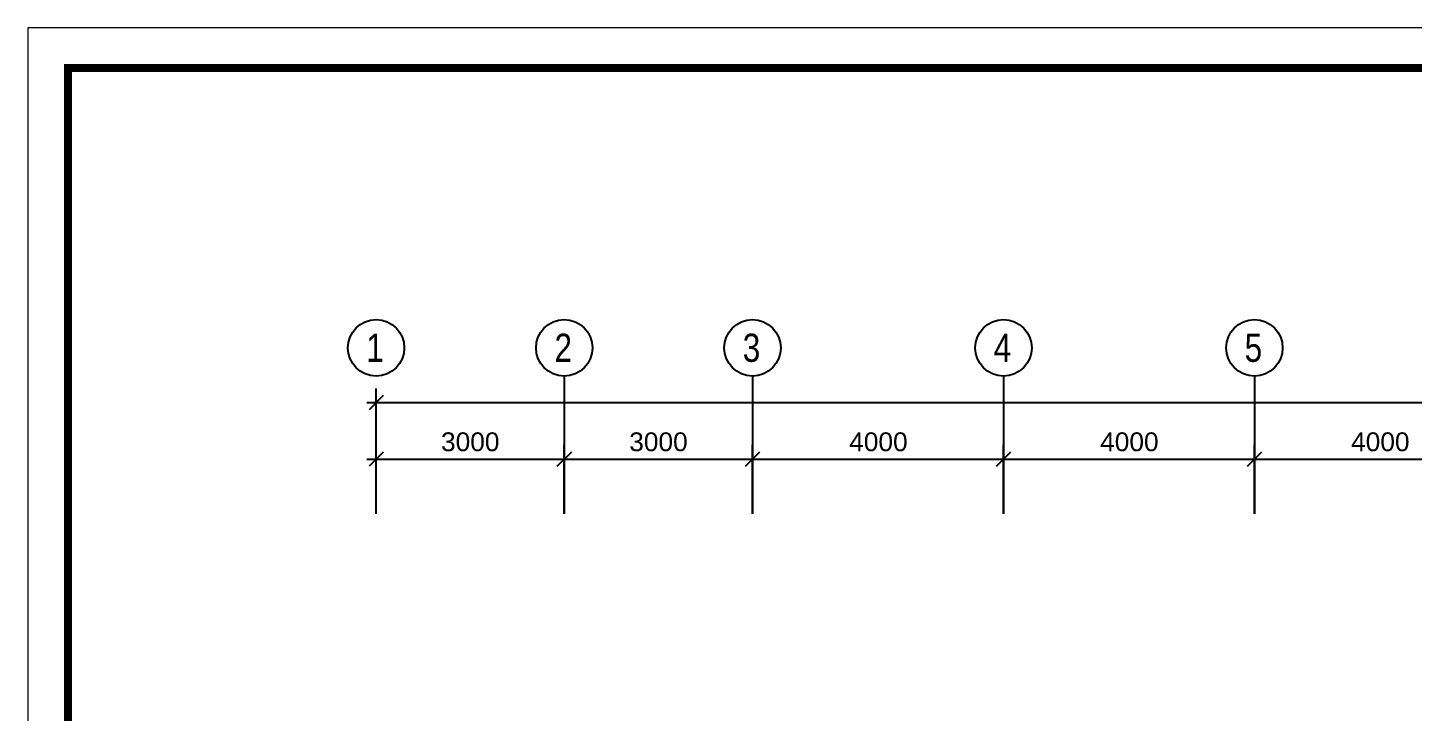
# Model space of a CAD drawing. Header units: millimetres. Extents: x 526420 to 928802, y 401925 to 509768.
# Drawn here: x 873379 to 895449, y 430961 to 441864 of the extents above; entities that cross this region are included whole.
import ezdxf

# ---------------------------------------------------------------- set-up
doc = ezdxf.new("R2010")
doc.units = ezdxf.units.MM
doc.header["$LTSCALE"] = 3000
doc.header["$MEASUREMENT"] = 0
doc.linetypes.add('CENTER', pattern=[2, 1.25, -0.25, 0.25, -0.25])
doc.layers.get('0').update_dxf_attribs({"linetype": 'CONTINUOUS'})
doc.layers.add('A', color=7, linetype='CONTINUOUS')
doc.styles.add('Arial', font='ARIAL.TTF')

msp = doc.modelspace()

# ---------------------------------------------------------------- linework, layer by layer
at = {"color": 0, "ltscale": 0.7}
for p, q in [((878932, 434109), (878932, 436109)), ((878782, 435884), (923082, 435884)), ((878932, 434109), (878932, 435209)), ((881932, 434109), (881932, 435209)), ((881932, 434109), (881932, 435209)), ((884932, 434109), (884932, 435209)), ((884932, 434109), (884932, 435209)), ((888932, 434109), (888932, 435209)), ((888932, 434109), (888932, 435209)), ((892932, 434109), (892932, 435209)), ((892932, 434109), (892932, 435209)), ((878782, 434984), (882082, 434984)), ((881782, 434984), (885082, 434984)), ((884782, 434984), (889082, 434984)), ((888782, 434984), (893082, 434984)), ((892782, 434984), (897082, 434984))]:
    msp.add_line(p, q, dxfattribs=at)
at = {"color": 0, "linetype": 'CENTER'}
for p, q in [((881932, 436309), (881932, 434109)), ((884932, 436309), (884932, 434109)), ((888932, 436309), (888932, 434109)), ((892932, 436309), (892932, 434109))]:
    msp.add_line(p, q, dxfattribs=at)
at = {"color": 0, "linetype": 'ByBlock'}
for p, q in [((879045, 435996), (878820, 435771)), ((879045, 435096), (878820, 434871)), ((881820, 434871), (882045, 435096)), ((882045, 435096), (881820, 434871)), ((884820, 434871), (885045, 435096)), ((885045, 435096), (884820, 434871)), ((888820, 434871), (889045, 435096)), ((889045, 435096), (888820, 434871)), ((892820, 434871), (893045, 435096)), ((893045, 435096), (892820, 434871))]:
    msp.add_line(p, q, dxfattribs=at)
at = {"color": 0, "ltscale": 5}
for centre in [(878932, 436759), (881932, 436759), (884932, 436759), (888932, 436759), (892932, 436759)]:
    msp.add_circle(centre, 450, dxfattribs=at)
at = {"layer": 'A', "linetype": 'ByBlock', "lineweight": 0}
for points in [[(928802, 441864), (873379, 441864), (873379, 402295), (928802, 402295)], [(874023, 402939), (928157, 402939), (928157, 441220), (874023, 441220)]]:
    msp.add_lwpolyline(points, close=True, dxfattribs=at)
at = {"layer": 'A', "linetype": 'ByBlock', "lineweight": 0, "const_width": 129}
msp.add_lwpolyline([(874023, 402939), (928157, 402939), (928157, 441220), (874023, 441220)], close=True, dxfattribs=at)

# ---------------------------------------------------------------- texts
at = {"color": 0, "style": 'Arial', "width": 0.8}
for s, p in [('2', (881776, 436535)), ('3', (884776, 436535)), ('1', (878776, 436535)), ('4', (888776, 436535)), ('5', (892776, 436535))]:
    msp.add_text(s, height=450, dxfattribs=at).set_placement(p)
at = {"color": 0, "style": 'Arial'}
for s, p in [('3000', (879967, 435110)), ('3000', (882967, 435110)), ('4000', (886473, 435110)), ('4000', (890473, 435110)), ('4000', (894473, 435110))]:
    msp.add_text(s, height=300, dxfattribs=at).set_placement(p)

doc.saveas('drawing.dxf')
